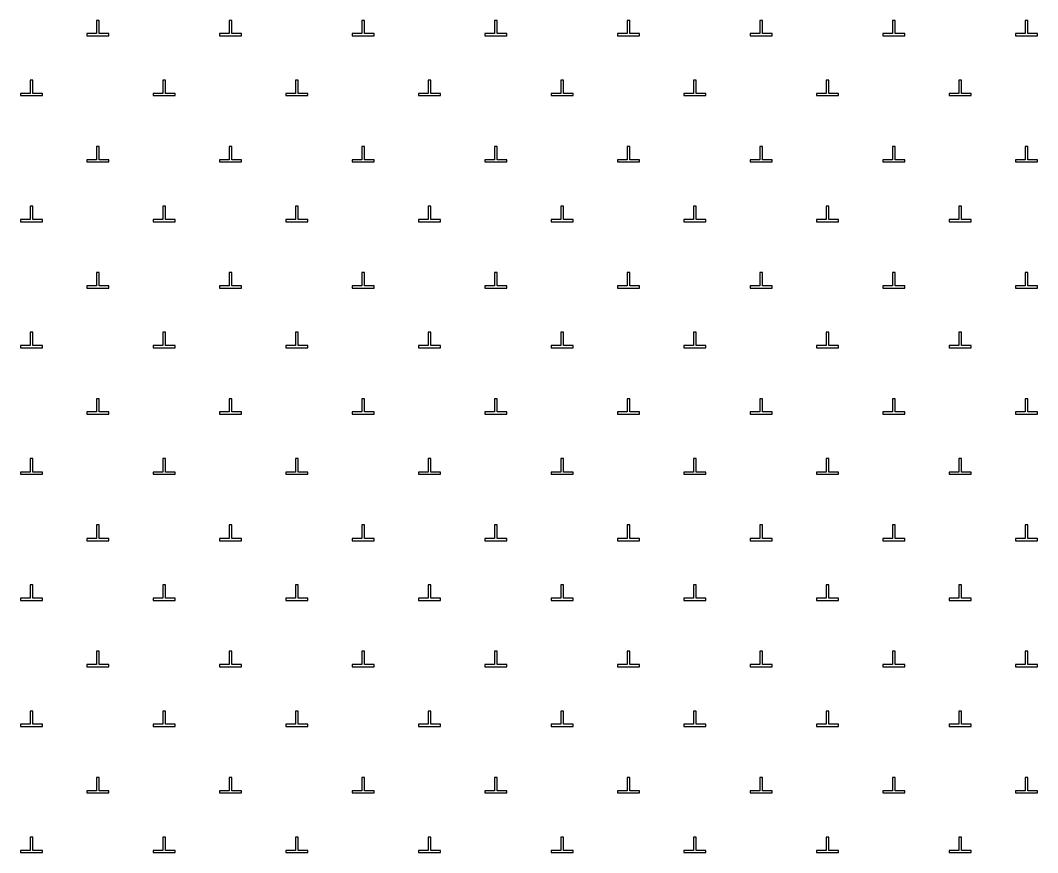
# Model space of a CAD drawing. Extents: x 550890 to 551618, y 1839259 to 1840146.
# Drawn here: x 551474.14 to 551497.14, y 1839950.24 to 1839969.05 of the extents above; entities that cross this region are included whole.
import ezdxf

# ---------------------------------------------------------------- set-up
doc = ezdxf.new("R2010")
doc.units = 0
doc.layers.add('Level 19', color=7, linetype='Continuous')

msp = doc.modelspace()

# ---------------------------------------------------------------- linework, layer by layer
at = {"layer": 'Level 19'}
for p, q in [((551475.92, 1839969.05), (551475.86, 1839969.05)), ((551475.86, 1839969.05), (551475.86, 1839968.75)), ((551475.92, 1839968.75), (551475.92, 1839969.05)), ((551478.92, 1839969.05), (551478.86, 1839969.05)), ((551478.86, 1839969.05), (551478.86, 1839968.75)), ((551478.92, 1839968.75), (551478.92, 1839969.05)), ((551481.92, 1839969.05), (551481.86, 1839969.05)), ((551481.86, 1839969.05), (551481.86, 1839968.75)), ((551481.92, 1839968.75), (551481.92, 1839969.05)), ((551484.92, 1839969.05), (551484.86, 1839969.05)), ((551484.86, 1839969.05), (551484.86, 1839968.75)), ((551484.92, 1839968.75), (551484.92, 1839969.05)), ((551487.92, 1839969.05), (551487.86, 1839969.05)), ((551487.86, 1839969.05), (551487.86, 1839968.75)), ((551487.92, 1839968.75), (551487.92, 1839969.05)), ((551490.92, 1839969.05), (551490.86, 1839969.05)), ((551490.86, 1839969.05), (551490.86, 1839968.75)), ((551490.92, 1839968.75), (551490.92, 1839969.05)), ((551493.92, 1839969.05), (551493.86, 1839969.05)), ((551493.86, 1839969.05), (551493.86, 1839968.75)), ((551493.92, 1839968.75), (551493.92, 1839969.05)), ((551496.92, 1839969.05), (551496.86, 1839969.05)), ((551496.86, 1839969.05), (551496.86, 1839968.75)), ((551496.92, 1839968.75), (551496.92, 1839969.05)), ((551475.86, 1839968.75), (551475.64, 1839968.75)), ((551475.64, 1839968.75), (551475.64, 1839968.7)), ((551476.14, 1839968.75), (551475.92, 1839968.75)), ((551476.14, 1839968.7), (551476.14, 1839968.75)), ((551478.86, 1839968.75), (551478.64, 1839968.75)), ((551478.64, 1839968.75), (551478.64, 1839968.7)), ((551479.14, 1839968.75), (551478.92, 1839968.75)), ((551479.14, 1839968.7), (551479.14, 1839968.75)), ((551481.86, 1839968.75), (551481.64, 1839968.75)), ((551481.64, 1839968.75), (551481.64, 1839968.7)), ((551482.14, 1839968.75), (551481.92, 1839968.75)), ((551482.14, 1839968.7), (551482.14, 1839968.75)), ((551484.86, 1839968.75), (551484.64, 1839968.75)), ((551484.64, 1839968.75), (551484.64, 1839968.7)), ((551485.14, 1839968.75), (551484.92, 1839968.75)), ((551485.14, 1839968.7), (551485.14, 1839968.75)), ((551487.86, 1839968.75), (551487.64, 1839968.75)), ((551487.64, 1839968.75), (551487.64, 1839968.7)), ((551488.14, 1839968.75), (551487.92, 1839968.75)), ((551488.14, 1839968.7), (551488.14, 1839968.75)), ((551490.86, 1839968.75), (551490.64, 1839968.75)), ((551490.64, 1839968.75), (551490.64, 1839968.7)), ((551491.14, 1839968.75), (551490.92, 1839968.75)), ((551491.14, 1839968.7), (551491.14, 1839968.75)), ((551493.86, 1839968.75), (551493.64, 1839968.75)), ((551493.64, 1839968.75), (551493.64, 1839968.7)), ((551494.14, 1839968.75), (551493.92, 1839968.75)), ((551494.14, 1839968.7), (551494.14, 1839968.75)), ((551496.86, 1839968.75), (551496.64, 1839968.75)), ((551496.64, 1839968.75), (551496.64, 1839968.7)), ((551497.14, 1839968.75), (551496.92, 1839968.75)), ((551497.14, 1839968.7), (551497.14, 1839968.75)), ((551475.64, 1839968.7), (551476.14, 1839968.7)), ((551478.64, 1839968.7), (551479.14, 1839968.7)), ((551481.64, 1839968.7), (551482.14, 1839968.7)), ((551484.64, 1839968.7), (551485.14, 1839968.7)), ((551487.64, 1839968.7), (551488.14, 1839968.7)), ((551490.64, 1839968.7), (551491.14, 1839968.7)), ((551493.64, 1839968.7), (551494.14, 1839968.7)), ((551496.64, 1839968.7), (551497.14, 1839968.7)), ((551474.42, 1839967.7), (551474.36, 1839967.7)), ((551474.36, 1839967.7), (551474.36, 1839967.4)), ((551474.42, 1839967.4), (551474.42, 1839967.7)), ((551477.42, 1839967.7), (551477.36, 1839967.7)), ((551477.36, 1839967.7), (551477.36, 1839967.4)), ((551477.42, 1839967.4), (551477.42, 1839967.7)), ((551480.42, 1839967.7), (551480.36, 1839967.7)), ((551480.36, 1839967.7), (551480.36, 1839967.4)), ((551480.42, 1839967.4), (551480.42, 1839967.7)), ((551483.42, 1839967.7), (551483.36, 1839967.7)), ((551483.36, 1839967.7), (551483.36, 1839967.4)), ((551483.42, 1839967.4), (551483.42, 1839967.7)), ((551486.42, 1839967.7), (551486.36, 1839967.7)), ((551486.36, 1839967.7), (551486.36, 1839967.4)), ((551486.42, 1839967.4), (551486.42, 1839967.7)), ((551489.42, 1839967.7), (551489.36, 1839967.7)), ((551489.36, 1839967.7), (551489.36, 1839967.4)), ((551489.42, 1839967.4), (551489.42, 1839967.7)), ((551492.42, 1839967.7), (551492.36, 1839967.7)), ((551492.36, 1839967.7), (551492.36, 1839967.4)), ((551492.42, 1839967.4), (551492.42, 1839967.7)), ((551495.42, 1839967.7), (551495.36, 1839967.7)), ((551495.36, 1839967.7), (551495.36, 1839967.4)), ((551495.42, 1839967.4), (551495.42, 1839967.7)), ((551474.36, 1839967.4), (551474.14, 1839967.4)), ((551474.14, 1839967.4), (551474.14, 1839967.35)), ((551474.14, 1839967.35), (551474.64, 1839967.35)), ((551474.64, 1839967.4), (551474.42, 1839967.4)), ((551474.64, 1839967.35), (551474.64, 1839967.4)), ((551477.36, 1839967.4), (551477.14, 1839967.4)), ((551477.14, 1839967.4), (551477.14, 1839967.35)), ((551477.14, 1839967.35), (551477.64, 1839967.35)), ((551477.64, 1839967.4), (551477.42, 1839967.4)), ((551477.64, 1839967.35), (551477.64, 1839967.4)), ((551480.36, 1839967.4), (551480.14, 1839967.4)), ((551480.14, 1839967.4), (551480.14, 1839967.35)), ((551480.14, 1839967.35), (551480.64, 1839967.35)), ((551480.64, 1839967.4), (551480.42, 1839967.4)), ((551480.64, 1839967.35), (551480.64, 1839967.4)), ((551483.36, 1839967.4), (551483.14, 1839967.4)), ((551483.14, 1839967.4), (551483.14, 1839967.35)), ((551483.14, 1839967.35), (551483.64, 1839967.35)), ((551483.64, 1839967.4), (551483.42, 1839967.4)), ((551483.64, 1839967.35), (551483.64, 1839967.4)), ((551486.36, 1839967.4), (551486.14, 1839967.4)), ((551486.14, 1839967.4), (551486.14, 1839967.35)), ((551486.14, 1839967.35), (551486.64, 1839967.35)), ((551486.64, 1839967.4), (551486.42, 1839967.4)), ((551486.64, 1839967.35), (551486.64, 1839967.4)), ((551489.36, 1839967.4), (551489.14, 1839967.4)), ((551489.14, 1839967.4), (551489.14, 1839967.35)), ((551489.14, 1839967.35), (551489.64, 1839967.35)), ((551489.64, 1839967.4), (551489.42, 1839967.4)), ((551489.64, 1839967.35), (551489.64, 1839967.4)), ((551492.36, 1839967.4), (551492.14, 1839967.4)), ((551492.14, 1839967.4), (551492.14, 1839967.35)), ((551492.14, 1839967.35), (551492.64, 1839967.35)), ((551492.64, 1839967.4), (551492.42, 1839967.4)), ((551492.64, 1839967.35), (551492.64, 1839967.4)), ((551495.36, 1839967.4), (551495.14, 1839967.4)), ((551495.14, 1839967.4), (551495.14, 1839967.35)), ((551495.14, 1839967.35), (551495.64, 1839967.35)), ((551495.64, 1839967.4), (551495.42, 1839967.4)), ((551495.64, 1839967.35), (551495.64, 1839967.4)), ((551475.92, 1839966.2), (551475.86, 1839966.2)), ((551475.86, 1839966.2), (551475.86, 1839965.9)), ((551475.92, 1839965.9), (551475.92, 1839966.2)), ((551478.92, 1839966.2), (551478.86, 1839966.2)), ((551478.86, 1839966.2), (551478.86, 1839965.9)), ((551478.92, 1839965.9), (551478.92, 1839966.2)), ((551481.92, 1839966.2), (551481.86, 1839966.2)), ((551481.86, 1839966.2), (551481.86, 1839965.9)), ((551481.92, 1839965.9), (551481.92, 1839966.2)), ((551484.92, 1839966.2), (551484.86, 1839966.2)), ((551484.86, 1839966.2), (551484.86, 1839965.9)), ((551484.92, 1839965.9), (551484.92, 1839966.2)), ((551487.92, 1839966.2), (551487.86, 1839966.2)), ((551487.86, 1839966.2), (551487.86, 1839965.9)), ((551487.92, 1839965.9), (551487.92, 1839966.2)), ((551490.92, 1839966.2), (551490.86, 1839966.2)), ((551490.86, 1839966.2), (551490.86, 1839965.9)), ((551490.92, 1839965.9), (551490.92, 1839966.2)), ((551493.92, 1839966.2), (551493.86, 1839966.2)), ((551493.86, 1839966.2), (551493.86, 1839965.9)), ((551493.92, 1839965.9), (551493.92, 1839966.2)), ((551496.92, 1839966.2), (551496.86, 1839966.2)), ((551496.86, 1839966.2), (551496.86, 1839965.9)), ((551496.92, 1839965.9), (551496.92, 1839966.2)), ((551475.86, 1839965.9), (551475.64, 1839965.9)), ((551475.64, 1839965.9), (551475.64, 1839965.85)), ((551475.64, 1839965.85), (551476.14, 1839965.85)), ((551476.14, 1839965.9), (551475.92, 1839965.9)), ((551476.14, 1839965.85), (551476.14, 1839965.9)), ((551478.86, 1839965.9), (551478.64, 1839965.9)), ((551478.64, 1839965.9), (551478.64, 1839965.85)), ((551478.64, 1839965.85), (551479.14, 1839965.85)), ((551479.14, 1839965.9), (551478.92, 1839965.9)), ((551479.14, 1839965.85), (551479.14, 1839965.9)), ((551481.86, 1839965.9), (551481.64, 1839965.9)), ((551481.64, 1839965.9), (551481.64, 1839965.85)), ((551481.64, 1839965.85), (551482.14, 1839965.85)), ((551482.14, 1839965.9), (551481.92, 1839965.9)), ((551482.14, 1839965.85), (551482.14, 1839965.9)), ((551484.86, 1839965.9), (551484.64, 1839965.9)), ((551484.64, 1839965.9), (551484.64, 1839965.85)), ((551484.64, 1839965.85), (551485.14, 1839965.85)), ((551485.14, 1839965.9), (551484.92, 1839965.9)), ((551485.14, 1839965.85), (551485.14, 1839965.9)), ((551487.86, 1839965.9), (551487.64, 1839965.9)), ((551487.64, 1839965.9), (551487.64, 1839965.85)), ((551487.64, 1839965.85), (551488.14, 1839965.85)), ((551488.14, 1839965.9), (551487.92, 1839965.9)), ((551488.14, 1839965.85), (551488.14, 1839965.9)), ((551490.86, 1839965.9), (551490.64, 1839965.9)), ((551490.64, 1839965.9), (551490.64, 1839965.85)), ((551490.64, 1839965.85), (551491.14, 1839965.85)), ((551491.14, 1839965.9), (551490.92, 1839965.9)), ((551491.14, 1839965.85), (551491.14, 1839965.9)), ((551493.86, 1839965.9), (551493.64, 1839965.9)), ((551493.64, 1839965.9), (551493.64, 1839965.85)), ((551493.64, 1839965.85), (551494.14, 1839965.85)), ((551494.14, 1839965.9), (551493.92, 1839965.9)), ((551494.14, 1839965.85), (551494.14, 1839965.9)), ((551496.86, 1839965.9), (551496.64, 1839965.9)), ((551496.64, 1839965.9), (551496.64, 1839965.85)), ((551496.64, 1839965.85), (551497.14, 1839965.85)), ((551497.14, 1839965.9), (551496.92, 1839965.9)), ((551497.14, 1839965.85), (551497.14, 1839965.9)), ((551474.42, 1839964.85), (551474.36, 1839964.85)), ((551474.36, 1839964.85), (551474.36, 1839964.55)), ((551474.42, 1839964.55), (551474.42, 1839964.85)), ((551477.42, 1839964.85), (551477.36, 1839964.85)), ((551477.36, 1839964.85), (551477.36, 1839964.55)), ((551477.42, 1839964.55), (551477.42, 1839964.85)), ((551480.42, 1839964.85), (551480.36, 1839964.85)), ((551480.36, 1839964.85), (551480.36, 1839964.55)), ((551480.42, 1839964.55), (551480.42, 1839964.85)), ((551483.42, 1839964.85), (551483.36, 1839964.85)), ((551483.36, 1839964.85), (551483.36, 1839964.55)), ((551483.42, 1839964.55), (551483.42, 1839964.85)), ((551486.42, 1839964.85), (551486.36, 1839964.85)), ((551486.36, 1839964.85), (551486.36, 1839964.55)), ((551486.42, 1839964.55), (551486.42, 1839964.85)), ((551489.42, 1839964.85), (551489.36, 1839964.85)), ((551489.36, 1839964.85), (551489.36, 1839964.55)), ((551489.42, 1839964.55), (551489.42, 1839964.85)), ((551492.42, 1839964.85), (551492.36, 1839964.85)), ((551492.36, 1839964.85), (551492.36, 1839964.55)), ((551492.42, 1839964.55), (551492.42, 1839964.85)), ((551495.42, 1839964.85), (551495.36, 1839964.85)), ((551495.36, 1839964.85), (551495.36, 1839964.55)), ((551495.42, 1839964.55), (551495.42, 1839964.85)), ((551474.36, 1839964.55), (551474.14, 1839964.55)), ((551474.14, 1839964.55), (551474.14, 1839964.5)), ((551474.14, 1839964.5), (551474.64, 1839964.5)), ((551474.64, 1839964.55), (551474.42, 1839964.55)), ((551474.64, 1839964.5), (551474.64, 1839964.55)), ((551477.36, 1839964.55), (551477.14, 1839964.55)), ((551477.14, 1839964.55), (551477.14, 1839964.5)), ((551477.14, 1839964.5), (551477.64, 1839964.5)), ((551477.64, 1839964.55), (551477.42, 1839964.55)), ((551477.64, 1839964.5), (551477.64, 1839964.55)), ((551480.36, 1839964.55), (551480.14, 1839964.55)), ((551480.14, 1839964.55), (551480.14, 1839964.5)), ((551480.14, 1839964.5), (551480.64, 1839964.5)), ((551480.64, 1839964.55), (551480.42, 1839964.55)), ((551480.64, 1839964.5), (551480.64, 1839964.55)), ((551483.36, 1839964.55), (551483.14, 1839964.55)), ((551483.14, 1839964.55), (551483.14, 1839964.5)), ((551483.14, 1839964.5), (551483.64, 1839964.5)), ((551483.64, 1839964.55), (551483.42, 1839964.55)), ((551483.64, 1839964.5), (551483.64, 1839964.55)), ((551486.36, 1839964.55), (551486.14, 1839964.55)), ((551486.14, 1839964.55), (551486.14, 1839964.5)), ((551486.14, 1839964.5), (551486.64, 1839964.5)), ((551486.64, 1839964.55), (551486.42, 1839964.55)), ((551486.64, 1839964.5), (551486.64, 1839964.55)), ((551489.36, 1839964.55), (551489.14, 1839964.55)), ((551489.14, 1839964.55), (551489.14, 1839964.5)), ((551489.14, 1839964.5), (551489.64, 1839964.5)), ((551489.64, 1839964.55), (551489.42, 1839964.55)), ((551489.64, 1839964.5), (551489.64, 1839964.55)), ((551492.36, 1839964.55), (551492.14, 1839964.55)), ((551492.14, 1839964.55), (551492.14, 1839964.5)), ((551492.14, 1839964.5), (551492.64, 1839964.5)), ((551492.64, 1839964.55), (551492.42, 1839964.55)), ((551492.64, 1839964.5), (551492.64, 1839964.55)), ((551495.36, 1839964.55), (551495.14, 1839964.55)), ((551495.14, 1839964.55), (551495.14, 1839964.5)), ((551495.14, 1839964.5), (551495.64, 1839964.5)), ((551495.64, 1839964.55), (551495.42, 1839964.55)), ((551495.64, 1839964.5), (551495.64, 1839964.55)), ((551475.92, 1839963.35), (551475.86, 1839963.35)), ((551475.86, 1839963.35), (551475.86, 1839963.05)), ((551475.92, 1839963.05), (551475.92, 1839963.35)), ((551478.92, 1839963.35), (551478.86, 1839963.35)), ((551478.86, 1839963.35), (551478.86, 1839963.05)), ((551478.92, 1839963.05), (551478.92, 1839963.35)), ((551481.92, 1839963.35), (551481.86, 1839963.35)), ((551481.86, 1839963.35), (551481.86, 1839963.05)), ((551481.92, 1839963.05), (551481.92, 1839963.35)), ((551484.92, 1839963.35), (551484.86, 1839963.35)), ((551484.86, 1839963.35), (551484.86, 1839963.05)), ((551484.92, 1839963.05), (551484.92, 1839963.35)), ((551487.92, 1839963.35), (551487.86, 1839963.35)), ((551487.86, 1839963.35), (551487.86, 1839963.05)), ((551487.92, 1839963.05), (551487.92, 1839963.35)), ((551490.92, 1839963.35), (551490.86, 1839963.35)), ((551490.86, 1839963.35), (551490.86, 1839963.05)), ((551490.92, 1839963.05), (551490.92, 1839963.35)), ((551493.92, 1839963.35), (551493.86, 1839963.35)), ((551493.86, 1839963.35), (551493.86, 1839963.05)), ((551493.92, 1839963.05), (551493.92, 1839963.35)), ((551496.92, 1839963.35), (551496.86, 1839963.35)), ((551496.86, 1839963.35), (551496.86, 1839963.05)), ((551496.92, 1839963.05), (551496.92, 1839963.35)), ((551475.86, 1839963.05), (551475.64, 1839963.05)), ((551475.64, 1839963.05), (551475.64, 1839963)), ((551475.64, 1839963), (551476.14, 1839963)), ((551476.14, 1839963.05), (551475.92, 1839963.05)), ((551476.14, 1839963), (551476.14, 1839963.05)), ((551478.86, 1839963.05), (551478.64, 1839963.05)), ((551478.64, 1839963.05), (551478.64, 1839963)), ((551478.64, 1839963), (551479.14, 1839963)), ((551479.14, 1839963.05), (551478.92, 1839963.05)), ((551479.14, 1839963), (551479.14, 1839963.05)), ((551481.86, 1839963.05), (551481.64, 1839963.05)), ((551481.64, 1839963.05), (551481.64, 1839963)), ((551481.64, 1839963), (551482.14, 1839963)), ((551482.14, 1839963.05), (551481.92, 1839963.05)), ((551482.14, 1839963), (551482.14, 1839963.05)), ((551484.86, 1839963.05), (551484.64, 1839963.05)), ((551484.64, 1839963.05), (551484.64, 1839963)), ((551484.64, 1839963), (551485.14, 1839963)), ((551485.14, 1839963.05), (551484.92, 1839963.05)), ((551485.14, 1839963), (551485.14, 1839963.05)), ((551487.86, 1839963.05), (551487.64, 1839963.05)), ((551487.64, 1839963.05), (551487.64, 1839963)), ((551487.64, 1839963), (551488.14, 1839963)), ((551488.14, 1839963.05), (551487.92, 1839963.05)), ((551488.14, 1839963), (551488.14, 1839963.05)), ((551490.86, 1839963.05), (551490.64, 1839963.05)), ((551490.64, 1839963.05), (551490.64, 1839963)), ((551490.64, 1839963), (551491.14, 1839963)), ((551491.14, 1839963.05), (551490.92, 1839963.05)), ((551491.14, 1839963), (551491.14, 1839963.05)), ((551493.86, 1839963.05), (551493.64, 1839963.05)), ((551493.64, 1839963.05), (551493.64, 1839963)), ((551493.64, 1839963), (551494.14, 1839963)), ((551494.14, 1839963.05), (551493.92, 1839963.05)), ((551494.14, 1839963), (551494.14, 1839963.05)), ((551496.86, 1839963.05), (551496.64, 1839963.05)), ((551496.64, 1839963.05), (551496.64, 1839963)), ((551496.64, 1839963), (551497.14, 1839963)), ((551497.14, 1839963.05), (551496.92, 1839963.05)), ((551497.14, 1839963), (551497.14, 1839963.05)), ((551474.42, 1839962), (551474.36, 1839962)), ((551474.36, 1839962), (551474.36, 1839961.7)), ((551474.42, 1839961.7), (551474.42, 1839962)), ((551477.42, 1839962), (551477.36, 1839962)), ((551477.36, 1839962), (551477.36, 1839961.7)), ((551477.42, 1839961.7), (551477.42, 1839962)), ((551480.42, 1839962), (551480.36, 1839962)), ((551480.36, 1839962), (551480.36, 1839961.7)), ((551480.42, 1839961.7), (551480.42, 1839962)), ((551483.42, 1839962), (551483.36, 1839962)), ((551483.36, 1839962), (551483.36, 1839961.7)), ((551483.42, 1839961.7), (551483.42, 1839962)), ((551486.42, 1839962), (551486.36, 1839962)), ((551486.36, 1839962), (551486.36, 1839961.7)), ((551486.42, 1839961.7), (551486.42, 1839962)), ((551489.42, 1839962), (551489.36, 1839962)), ((551489.36, 1839962), (551489.36, 1839961.7)), ((551489.42, 1839961.7), (551489.42, 1839962)), ((551492.42, 1839962), (551492.36, 1839962)), ((551492.36, 1839962), (551492.36, 1839961.7)), ((551492.42, 1839961.7), (551492.42, 1839962)), ((551495.42, 1839962), (551495.36, 1839962)), ((551495.36, 1839962), (551495.36, 1839961.7)), ((551495.42, 1839961.7), (551495.42, 1839962)), ((551474.36, 1839961.7), (551474.14, 1839961.7)), ((551474.14, 1839961.7), (551474.14, 1839961.65)), ((551474.14, 1839961.65), (551474.64, 1839961.65)), ((551474.64, 1839961.7), (551474.42, 1839961.7)), ((551474.64, 1839961.65), (551474.64, 1839961.7)), ((551477.36, 1839961.7), (551477.14, 1839961.7)), ((551477.14, 1839961.7), (551477.14, 1839961.65)), ((551477.14, 1839961.65), (551477.64, 1839961.65)), ((551477.64, 1839961.7), (551477.42, 1839961.7)), ((551477.64, 1839961.65), (551477.64, 1839961.7)), ((551480.36, 1839961.7), (551480.14, 1839961.7)), ((551480.14, 1839961.7), (551480.14, 1839961.65)), ((551480.14, 1839961.65), (551480.64, 1839961.65)), ((551480.64, 1839961.7), (551480.42, 1839961.7)), ((551480.64, 1839961.65), (551480.64, 1839961.7)), ((551483.36, 1839961.7), (551483.14, 1839961.7)), ((551483.14, 1839961.7), (551483.14, 1839961.65)), ((551483.14, 1839961.65), (551483.64, 1839961.65)), ((551483.64, 1839961.7), (551483.42, 1839961.7)), ((551483.64, 1839961.65), (551483.64, 1839961.7)), ((551486.36, 1839961.7), (551486.14, 1839961.7)), ((551486.14, 1839961.7), (551486.14, 1839961.65)), ((551486.14, 1839961.65), (551486.64, 1839961.65)), ((551486.64, 1839961.7), (551486.42, 1839961.7)), ((551486.64, 1839961.65), (551486.64, 1839961.7)), ((551489.36, 1839961.7), (551489.14, 1839961.7)), ((551489.14, 1839961.7), (551489.14, 1839961.65)), ((551489.14, 1839961.65), (551489.64, 1839961.65)), ((551489.64, 1839961.7), (551489.42, 1839961.7)), ((551489.64, 1839961.65), (551489.64, 1839961.7)), ((551492.36, 1839961.7), (551492.14, 1839961.7)), ((551492.14, 1839961.7), (551492.14, 1839961.65)), ((551492.14, 1839961.65), (551492.64, 1839961.65)), ((551492.64, 1839961.7), (551492.42, 1839961.7)), ((551492.64, 1839961.65), (551492.64, 1839961.7)), ((551495.36, 1839961.7), (551495.14, 1839961.7)), ((551495.14, 1839961.7), (551495.14, 1839961.65)), ((551495.14, 1839961.65), (551495.64, 1839961.65)), ((551495.64, 1839961.7), (551495.42, 1839961.7)), ((551495.64, 1839961.65), (551495.64, 1839961.7)), ((551475.92, 1839960.5), (551475.86, 1839960.5)), ((551475.86, 1839960.5), (551475.86, 1839960.2)), ((551475.92, 1839960.2), (551475.92, 1839960.5)), ((551478.92, 1839960.5), (551478.86, 1839960.5)), ((551478.86, 1839960.5), (551478.86, 1839960.2)), ((551478.92, 1839960.2), (551478.92, 1839960.5)), ((551481.92, 1839960.5), (551481.86, 1839960.5)), ((551481.86, 1839960.5), (551481.86, 1839960.2)), ((551481.92, 1839960.2), (551481.92, 1839960.5)), ((551484.92, 1839960.5), (551484.86, 1839960.5)), ((551484.86, 1839960.5), (551484.86, 1839960.2)), ((551484.92, 1839960.2), (551484.92, 1839960.5)), ((551487.92, 1839960.5), (551487.86, 1839960.5)), ((551487.86, 1839960.5), (551487.86, 1839960.2)), ((551487.92, 1839960.2), (551487.92, 1839960.5)), ((551490.92, 1839960.5), (551490.86, 1839960.5)), ((551490.86, 1839960.5), (551490.86, 1839960.2)), ((551490.92, 1839960.2), (551490.92, 1839960.5)), ((551493.92, 1839960.5), (551493.86, 1839960.5)), ((551493.86, 1839960.5), (551493.86, 1839960.2)), ((551493.92, 1839960.2), (551493.92, 1839960.5)), ((551496.92, 1839960.5), (551496.86, 1839960.5)), ((551496.86, 1839960.5), (551496.86, 1839960.2)), ((551496.92, 1839960.2), (551496.92, 1839960.5)), ((551475.86, 1839960.2), (551475.64, 1839960.2)), ((551475.64, 1839960.2), (551475.64, 1839960.15)), ((551475.64, 1839960.15), (551476.14, 1839960.15)), ((551476.14, 1839960.2), (551475.92, 1839960.2)), ((551476.14, 1839960.15), (551476.14, 1839960.2)), ((551478.86, 1839960.2), (551478.64, 1839960.2)), ((551478.64, 1839960.2), (551478.64, 1839960.15)), ((551478.64, 1839960.15), (551479.14, 1839960.15)), ((551479.14, 1839960.2), (551478.92, 1839960.2)), ((551479.14, 1839960.15), (551479.14, 1839960.2)), ((551481.86, 1839960.2), (551481.64, 1839960.2)), ((551481.64, 1839960.2), (551481.64, 1839960.15)), ((551481.64, 1839960.15), (551482.14, 1839960.15)), ((551482.14, 1839960.2), (551481.92, 1839960.2)), ((551482.14, 1839960.15), (551482.14, 1839960.2)), ((551484.86, 1839960.2), (551484.64, 1839960.2)), ((551484.64, 1839960.2), (551484.64, 1839960.15)), ((551484.64, 1839960.15), (551485.14, 1839960.15)), ((551485.14, 1839960.2), (551484.92, 1839960.2)), ((551485.14, 1839960.15), (551485.14, 1839960.2)), ((551487.86, 1839960.2), (551487.64, 1839960.2)), ((551487.64, 1839960.2), (551487.64, 1839960.15)), ((551487.64, 1839960.15), (551488.14, 1839960.15)), ((551488.14, 1839960.2), (551487.92, 1839960.2)), ((551488.14, 1839960.15), (551488.14, 1839960.2)), ((551490.86, 1839960.2), (551490.64, 1839960.2)), ((551490.64, 1839960.2), (551490.64, 1839960.15)), ((551490.64, 1839960.15), (551491.14, 1839960.15)), ((551491.14, 1839960.2), (551490.92, 1839960.2)), ((551491.14, 1839960.15), (551491.14, 1839960.2)), ((551493.86, 1839960.2), (551493.64, 1839960.2)), ((551493.64, 1839960.2), (551493.64, 1839960.15)), ((551493.64, 1839960.15), (551494.14, 1839960.15)), ((551494.14, 1839960.2), (551493.92, 1839960.2)), ((551494.14, 1839960.15), (551494.14, 1839960.2)), ((551496.86, 1839960.2), (551496.64, 1839960.2)), ((551496.64, 1839960.2), (551496.64, 1839960.15)), ((551496.64, 1839960.15), (551497.14, 1839960.15)), ((551497.14, 1839960.2), (551496.92, 1839960.2)), ((551497.14, 1839960.15), (551497.14, 1839960.2)), ((551474.42, 1839959.15), (551474.36, 1839959.15)), ((551474.36, 1839959.15), (551474.36, 1839958.84)), ((551474.42, 1839958.84), (551474.42, 1839959.15)), ((551477.42, 1839959.15), (551477.36, 1839959.15)), ((551477.36, 1839959.15), (551477.36, 1839958.84)), ((551477.42, 1839958.84), (551477.42, 1839959.15)), ((551480.42, 1839959.15), (551480.36, 1839959.15)), ((551480.36, 1839959.15), (551480.36, 1839958.84)), ((551480.42, 1839958.84), (551480.42, 1839959.15)), ((551483.42, 1839959.15), (551483.36, 1839959.15)), ((551483.36, 1839959.15), (551483.36, 1839958.84)), ((551483.42, 1839958.84), (551483.42, 1839959.15)), ((551486.42, 1839959.15), (551486.36, 1839959.15)), ((551486.36, 1839959.15), (551486.36, 1839958.84)), ((551486.42, 1839958.84), (551486.42, 1839959.15)), ((551489.42, 1839959.15), (551489.36, 1839959.15)), ((551489.36, 1839959.15), (551489.36, 1839958.84)), ((551489.42, 1839958.84), (551489.42, 1839959.15)), ((551492.42, 1839959.15), (551492.36, 1839959.15)), ((551492.36, 1839959.15), (551492.36, 1839958.84)), ((551492.42, 1839958.84), (551492.42, 1839959.15)), ((551495.42, 1839959.15), (551495.36, 1839959.15)), ((551495.36, 1839959.15), (551495.36, 1839958.84)), ((551495.42, 1839958.84), (551495.42, 1839959.15)), ((551474.36, 1839958.84), (551474.14, 1839958.84)), ((551474.14, 1839958.84), (551474.14, 1839958.79)), ((551474.64, 1839958.84), (551474.42, 1839958.84)), ((551474.64, 1839958.79), (551474.64, 1839958.84)), ((551477.36, 1839958.84), (551477.14, 1839958.84)), ((551477.14, 1839958.84), (551477.14, 1839958.79)), ((551477.64, 1839958.84), (551477.42, 1839958.84)), ((551477.64, 1839958.79), (551477.64, 1839958.84)), ((551480.36, 1839958.84), (551480.14, 1839958.84)), ((551480.14, 1839958.84), (551480.14, 1839958.79)), ((551480.64, 1839958.84), (551480.42, 1839958.84)), ((551480.64, 1839958.79), (551480.64, 1839958.84)), ((551483.36, 1839958.84), (551483.14, 1839958.84)), ((551483.14, 1839958.84), (551483.14, 1839958.79)), ((551483.64, 1839958.84), (551483.42, 1839958.84)), ((551483.64, 1839958.79), (551483.64, 1839958.84)), ((551486.36, 1839958.84), (551486.14, 1839958.84)), ((551486.14, 1839958.84), (551486.14, 1839958.79)), ((551486.64, 1839958.84), (551486.42, 1839958.84)), ((551486.64, 1839958.79), (551486.64, 1839958.84)), ((551489.36, 1839958.84), (551489.14, 1839958.84)), ((551489.14, 1839958.84), (551489.14, 1839958.79)), ((551489.64, 1839958.84), (551489.42, 1839958.84)), ((551489.64, 1839958.79), (551489.64, 1839958.84)), ((551492.36, 1839958.84), (551492.14, 1839958.84)), ((551492.14, 1839958.84), (551492.14, 1839958.79)), ((551492.64, 1839958.84), (551492.42, 1839958.84)), ((551492.64, 1839958.79), (551492.64, 1839958.84)), ((551495.36, 1839958.84), (551495.14, 1839958.84)), ((551495.14, 1839958.84), (551495.14, 1839958.79)), ((551495.64, 1839958.84), (551495.42, 1839958.84)), ((551495.64, 1839958.79), (551495.64, 1839958.84)), ((551474.14, 1839958.79), (551474.64, 1839958.79)), ((551477.14, 1839958.79), (551477.64, 1839958.79)), ((551480.14, 1839958.79), (551480.64, 1839958.79)), ((551483.14, 1839958.79), (551483.64, 1839958.79)), ((551486.14, 1839958.79), (551486.64, 1839958.79)), ((551489.14, 1839958.79), (551489.64, 1839958.79)), ((551492.14, 1839958.79), (551492.64, 1839958.79)), ((551495.14, 1839958.79), (551495.64, 1839958.79)), ((551475.92, 1839957.65), (551475.86, 1839957.65)), ((551475.86, 1839957.65), (551475.86, 1839957.34)), ((551475.92, 1839957.34), (551475.92, 1839957.65)), ((551478.92, 1839957.65), (551478.86, 1839957.65)), ((551478.86, 1839957.65), (551478.86, 1839957.34)), ((551478.92, 1839957.34), (551478.92, 1839957.65)), ((551481.92, 1839957.65), (551481.86, 1839957.65)), ((551481.86, 1839957.65), (551481.86, 1839957.34)), ((551481.92, 1839957.34), (551481.92, 1839957.65)), ((551484.92, 1839957.65), (551484.86, 1839957.65)), ((551484.86, 1839957.65), (551484.86, 1839957.34)), ((551484.92, 1839957.34), (551484.92, 1839957.65)), ((551487.92, 1839957.65), (551487.86, 1839957.65)), ((551487.86, 1839957.65), (551487.86, 1839957.34)), ((551487.92, 1839957.34), (551487.92, 1839957.65)), ((551490.92, 1839957.65), (551490.86, 1839957.65)), ((551490.86, 1839957.65), (551490.86, 1839957.34)), ((551490.92, 1839957.34), (551490.92, 1839957.65)), ((551493.92, 1839957.65), (551493.86, 1839957.65)), ((551493.86, 1839957.65), (551493.86, 1839957.34)), ((551493.92, 1839957.34), (551493.92, 1839957.65)), ((551496.92, 1839957.65), (551496.86, 1839957.65)), ((551496.86, 1839957.65), (551496.86, 1839957.34)), ((551496.92, 1839957.34), (551496.92, 1839957.65)), ((551475.86, 1839957.34), (551475.64, 1839957.34)), ((551475.64, 1839957.34), (551475.64, 1839957.29)), ((551475.64, 1839957.29), (551476.14, 1839957.29)), ((551476.14, 1839957.34), (551475.92, 1839957.34)), ((551476.14, 1839957.29), (551476.14, 1839957.34)), ((551478.86, 1839957.34), (551478.64, 1839957.34)), ((551478.64, 1839957.34), (551478.64, 1839957.29)), ((551478.64, 1839957.29), (551479.14, 1839957.29)), ((551479.14, 1839957.34), (551478.92, 1839957.34)), ((551479.14, 1839957.29), (551479.14, 1839957.34)), ((551481.86, 1839957.34), (551481.64, 1839957.34)), ((551481.64, 1839957.34), (551481.64, 1839957.29)), ((551481.64, 1839957.29), (551482.14, 1839957.29)), ((551482.14, 1839957.34), (551481.92, 1839957.34)), ((551482.14, 1839957.29), (551482.14, 1839957.34)), ((551484.86, 1839957.34), (551484.64, 1839957.34)), ((551484.64, 1839957.34), (551484.64, 1839957.29)), ((551484.64, 1839957.29), (551485.14, 1839957.29)), ((551485.14, 1839957.34), (551484.92, 1839957.34)), ((551485.14, 1839957.29), (551485.14, 1839957.34)), ((551487.86, 1839957.34), (551487.64, 1839957.34)), ((551487.64, 1839957.34), (551487.64, 1839957.29)), ((551487.64, 1839957.29), (551488.14, 1839957.29)), ((551488.14, 1839957.34), (551487.92, 1839957.34)), ((551488.14, 1839957.29), (551488.14, 1839957.34)), ((551490.86, 1839957.34), (551490.64, 1839957.34)), ((551490.64, 1839957.34), (551490.64, 1839957.29)), ((551490.64, 1839957.29), (551491.14, 1839957.29)), ((551491.14, 1839957.34), (551490.92, 1839957.34)), ((551491.14, 1839957.29), (551491.14, 1839957.34)), ((551493.86, 1839957.34), (551493.64, 1839957.34)), ((551493.64, 1839957.34), (551493.64, 1839957.29)), ((551493.64, 1839957.29), (551494.14, 1839957.29)), ((551494.14, 1839957.34), (551493.92, 1839957.34)), ((551494.14, 1839957.29), (551494.14, 1839957.34)), ((551496.86, 1839957.34), (551496.64, 1839957.34)), ((551496.64, 1839957.34), (551496.64, 1839957.29)), ((551496.64, 1839957.29), (551497.14, 1839957.29)), ((551497.14, 1839957.34), (551496.92, 1839957.34)), ((551497.14, 1839957.29), (551497.14, 1839957.34)), ((551474.42, 1839956.29), (551474.36, 1839956.29)), ((551474.36, 1839956.29), (551474.36, 1839955.99)), ((551474.42, 1839955.99), (551474.42, 1839956.29)), ((551477.42, 1839956.29), (551477.36, 1839956.29)), ((551477.36, 1839956.29), (551477.36, 1839955.99)), ((551477.42, 1839955.99), (551477.42, 1839956.29)), ((551480.42, 1839956.29), (551480.36, 1839956.29)), ((551480.36, 1839956.29), (551480.36, 1839955.99)), ((551480.42, 1839955.99), (551480.42, 1839956.29)), ((551483.42, 1839956.29), (551483.36, 1839956.29)), ((551483.36, 1839956.29), (551483.36, 1839955.99)), ((551483.42, 1839955.99), (551483.42, 1839956.29)), ((551486.42, 1839956.29), (551486.36, 1839956.29)), ((551486.36, 1839956.29), (551486.36, 1839955.99)), ((551486.42, 1839955.99), (551486.42, 1839956.29)), ((551489.42, 1839956.29), (551489.36, 1839956.29)), ((551489.36, 1839956.29), (551489.36, 1839955.99)), ((551489.42, 1839955.99), (551489.42, 1839956.29)), ((551492.42, 1839956.29), (551492.36, 1839956.29)), ((551492.36, 1839956.29), (551492.36, 1839955.99)), ((551492.42, 1839955.99), (551492.42, 1839956.29)), ((551495.42, 1839956.29), (551495.36, 1839956.29)), ((551495.36, 1839956.29), (551495.36, 1839955.99)), ((551495.42, 1839955.99), (551495.42, 1839956.29)), ((551474.36, 1839955.99), (551474.14, 1839955.99)), ((551474.14, 1839955.99), (551474.14, 1839955.94)), ((551474.14, 1839955.94), (551474.64, 1839955.94)), ((551474.64, 1839955.99), (551474.42, 1839955.99)), ((551474.64, 1839955.94), (551474.64, 1839955.99)), ((551477.36, 1839955.99), (551477.14, 1839955.99)), ((551477.14, 1839955.99), (551477.14, 1839955.94)), ((551477.14, 1839955.94), (551477.64, 1839955.94)), ((551477.64, 1839955.99), (551477.42, 1839955.99)), ((551477.64, 1839955.94), (551477.64, 1839955.99)), ((551480.36, 1839955.99), (551480.14, 1839955.99)), ((551480.14, 1839955.99), (551480.14, 1839955.94)), ((551480.14, 1839955.94), (551480.64, 1839955.94)), ((551480.64, 1839955.99), (551480.42, 1839955.99)), ((551480.64, 1839955.94), (551480.64, 1839955.99)), ((551483.36, 1839955.99), (551483.14, 1839955.99)), ((551483.14, 1839955.99), (551483.14, 1839955.94)), ((551483.14, 1839955.94), (551483.64, 1839955.94)), ((551483.64, 1839955.99), (551483.42, 1839955.99)), ((551483.64, 1839955.94), (551483.64, 1839955.99)), ((551486.36, 1839955.99), (551486.14, 1839955.99)), ((551486.14, 1839955.99), (551486.14, 1839955.94)), ((551486.14, 1839955.94), (551486.64, 1839955.94)), ((551486.64, 1839955.99), (551486.42, 1839955.99)), ((551486.64, 1839955.94), (551486.64, 1839955.99)), ((551489.36, 1839955.99), (551489.14, 1839955.99)), ((551489.14, 1839955.99), (551489.14, 1839955.94)), ((551489.14, 1839955.94), (551489.64, 1839955.94)), ((551489.64, 1839955.99), (551489.42, 1839955.99)), ((551489.64, 1839955.94), (551489.64, 1839955.99)), ((551492.36, 1839955.99), (551492.14, 1839955.99)), ((551492.14, 1839955.99), (551492.14, 1839955.94)), ((551492.14, 1839955.94), (551492.64, 1839955.94)), ((551492.64, 1839955.99), (551492.42, 1839955.99)), ((551492.64, 1839955.94), (551492.64, 1839955.99)), ((551495.36, 1839955.99), (551495.14, 1839955.99)), ((551495.14, 1839955.99), (551495.14, 1839955.94)), ((551495.14, 1839955.94), (551495.64, 1839955.94)), ((551495.64, 1839955.99), (551495.42, 1839955.99)), ((551495.64, 1839955.94), (551495.64, 1839955.99)), ((551475.92, 1839954.79), (551475.86, 1839954.79)), ((551475.86, 1839954.79), (551475.86, 1839954.49)), ((551475.92, 1839954.49), (551475.92, 1839954.79)), ((551478.92, 1839954.79), (551478.86, 1839954.79)), ((551478.86, 1839954.79), (551478.86, 1839954.49)), ((551478.92, 1839954.49), (551478.92, 1839954.79)), ((551481.92, 1839954.79), (551481.86, 1839954.79)), ((551481.86, 1839954.79), (551481.86, 1839954.49)), ((551481.92, 1839954.49), (551481.92, 1839954.79)), ((551484.92, 1839954.79), (551484.86, 1839954.79)), ((551484.86, 1839954.79), (551484.86, 1839954.49)), ((551484.92, 1839954.49), (551484.92, 1839954.79)), ((551487.92, 1839954.79), (551487.86, 1839954.79)), ((551487.86, 1839954.79), (551487.86, 1839954.49)), ((551487.92, 1839954.49), (551487.92, 1839954.79)), ((551490.92, 1839954.79), (551490.86, 1839954.79)), ((551490.86, 1839954.79), (551490.86, 1839954.49)), ((551490.92, 1839954.49), (551490.92, 1839954.79)), ((551493.92, 1839954.79), (551493.86, 1839954.79)), ((551493.86, 1839954.79), (551493.86, 1839954.49)), ((551493.92, 1839954.49), (551493.92, 1839954.79)), ((551496.92, 1839954.79), (551496.86, 1839954.79)), ((551496.86, 1839954.79), (551496.86, 1839954.49)), ((551496.92, 1839954.49), (551496.92, 1839954.79)), ((551475.86, 1839954.49), (551475.64, 1839954.49)), ((551475.64, 1839954.49), (551475.64, 1839954.44)), ((551476.14, 1839954.49), (551475.92, 1839954.49)), ((551476.14, 1839954.44), (551476.14, 1839954.49)), ((551478.86, 1839954.49), (551478.64, 1839954.49)), ((551478.64, 1839954.49), (551478.64, 1839954.44)), ((551479.14, 1839954.49), (551478.92, 1839954.49)), ((551479.14, 1839954.44), (551479.14, 1839954.49)), ((551481.86, 1839954.49), (551481.64, 1839954.49)), ((551481.64, 1839954.49), (551481.64, 1839954.44)), ((551482.14, 1839954.49), (551481.92, 1839954.49)), ((551482.14, 1839954.44), (551482.14, 1839954.49)), ((551484.86, 1839954.49), (551484.64, 1839954.49)), ((551484.64, 1839954.49), (551484.64, 1839954.44)), ((551485.14, 1839954.49), (551484.92, 1839954.49)), ((551485.14, 1839954.44), (551485.14, 1839954.49)), ((551487.86, 1839954.49), (551487.64, 1839954.49)), ((551487.64, 1839954.49), (551487.64, 1839954.44)), ((551488.14, 1839954.49), (551487.92, 1839954.49)), ((551488.14, 1839954.44), (551488.14, 1839954.49)), ((551490.86, 1839954.49), (551490.64, 1839954.49)), ((551490.64, 1839954.49), (551490.64, 1839954.44)), ((551491.14, 1839954.49), (551490.92, 1839954.49)), ((551491.14, 1839954.44), (551491.14, 1839954.49)), ((551493.86, 1839954.49), (551493.64, 1839954.49)), ((551493.64, 1839954.49), (551493.64, 1839954.44)), ((551494.14, 1839954.49), (551493.92, 1839954.49)), ((551494.14, 1839954.44), (551494.14, 1839954.49)), ((551496.86, 1839954.49), (551496.64, 1839954.49)), ((551496.64, 1839954.49), (551496.64, 1839954.44)), ((551497.14, 1839954.49), (551496.92, 1839954.49)), ((551497.14, 1839954.44), (551497.14, 1839954.49)), ((551475.64, 1839954.44), (551476.14, 1839954.44)), ((551478.64, 1839954.44), (551479.14, 1839954.44)), ((551481.64, 1839954.44), (551482.14, 1839954.44)), ((551484.64, 1839954.44), (551485.14, 1839954.44)), ((551487.64, 1839954.44), (551488.14, 1839954.44)), ((551490.64, 1839954.44), (551491.14, 1839954.44)), ((551493.64, 1839954.44), (551494.14, 1839954.44)), ((551496.64, 1839954.44), (551497.14, 1839954.44)), ((551474.42, 1839953.44), (551474.36, 1839953.44)), ((551474.36, 1839953.44), (551474.36, 1839953.14)), ((551474.42, 1839953.14), (551474.42, 1839953.44)), ((551477.42, 1839953.44), (551477.36, 1839953.44)), ((551477.36, 1839953.44), (551477.36, 1839953.14)), ((551477.42, 1839953.14), (551477.42, 1839953.44)), ((551480.42, 1839953.44), (551480.36, 1839953.44)), ((551480.36, 1839953.44), (551480.36, 1839953.14)), ((551480.42, 1839953.14), (551480.42, 1839953.44)), ((551483.42, 1839953.44), (551483.36, 1839953.44)), ((551483.36, 1839953.44), (551483.36, 1839953.14)), ((551483.42, 1839953.14), (551483.42, 1839953.44)), ((551486.42, 1839953.44), (551486.36, 1839953.44)), ((551486.36, 1839953.44), (551486.36, 1839953.14)), ((551486.42, 1839953.14), (551486.42, 1839953.44)), ((551489.42, 1839953.44), (551489.36, 1839953.44)), ((551489.36, 1839953.44), (551489.36, 1839953.14)), ((551489.42, 1839953.14), (551489.42, 1839953.44)), ((551492.42, 1839953.44), (551492.36, 1839953.44)), ((551492.36, 1839953.44), (551492.36, 1839953.14)), ((551492.42, 1839953.14), (551492.42, 1839953.44)), ((551495.42, 1839953.44), (551495.36, 1839953.44)), ((551495.36, 1839953.44), (551495.36, 1839953.14)), ((551495.42, 1839953.14), (551495.42, 1839953.44)), ((551474.36, 1839953.14), (551474.14, 1839953.14)), ((551474.14, 1839953.14), (551474.14, 1839953.09)), ((551474.14, 1839953.09), (551474.64, 1839953.09)), ((551474.64, 1839953.14), (551474.42, 1839953.14)), ((551474.64, 1839953.09), (551474.64, 1839953.14)), ((551477.36, 1839953.14), (551477.14, 1839953.14)), ((551477.14, 1839953.14), (551477.14, 1839953.09)), ((551477.14, 1839953.09), (551477.64, 1839953.09)), ((551477.64, 1839953.14), (551477.42, 1839953.14)), ((551477.64, 1839953.09), (551477.64, 1839953.14)), ((551480.36, 1839953.14), (551480.14, 1839953.14)), ((551480.14, 1839953.14), (551480.14, 1839953.09)), ((551480.14, 1839953.09), (551480.64, 1839953.09)), ((551480.64, 1839953.14), (551480.42, 1839953.14)), ((551480.64, 1839953.09), (551480.64, 1839953.14)), ((551483.36, 1839953.14), (551483.14, 1839953.14)), ((551483.14, 1839953.14), (551483.14, 1839953.09)), ((551483.14, 1839953.09), (551483.64, 1839953.09)), ((551483.64, 1839953.14), (551483.42, 1839953.14)), ((551483.64, 1839953.09), (551483.64, 1839953.14)), ((551486.36, 1839953.14), (551486.14, 1839953.14)), ((551486.14, 1839953.14), (551486.14, 1839953.09)), ((551486.14, 1839953.09), (551486.64, 1839953.09)), ((551486.64, 1839953.14), (551486.42, 1839953.14)), ((551486.64, 1839953.09), (551486.64, 1839953.14)), ((551489.36, 1839953.14), (551489.14, 1839953.14)), ((551489.14, 1839953.14), (551489.14, 1839953.09)), ((551489.14, 1839953.09), (551489.64, 1839953.09)), ((551489.64, 1839953.14), (551489.42, 1839953.14)), ((551489.64, 1839953.09), (551489.64, 1839953.14)), ((551492.36, 1839953.14), (551492.14, 1839953.14)), ((551492.14, 1839953.14), (551492.14, 1839953.09)), ((551492.14, 1839953.09), (551492.64, 1839953.09)), ((551492.64, 1839953.14), (551492.42, 1839953.14)), ((551492.64, 1839953.09), (551492.64, 1839953.14)), ((551495.36, 1839953.14), (551495.14, 1839953.14)), ((551495.14, 1839953.14), (551495.14, 1839953.09)), ((551495.14, 1839953.09), (551495.64, 1839953.09)), ((551495.64, 1839953.14), (551495.42, 1839953.14)), ((551495.64, 1839953.09), (551495.64, 1839953.14)), ((551475.92, 1839951.94), (551475.86, 1839951.94)), ((551475.86, 1839951.94), (551475.86, 1839951.64)), ((551475.92, 1839951.64), (551475.92, 1839951.94)), ((551478.92, 1839951.94), (551478.86, 1839951.94)), ((551478.86, 1839951.94), (551478.86, 1839951.64)), ((551478.92, 1839951.64), (551478.92, 1839951.94)), ((551481.92, 1839951.94), (551481.86, 1839951.94)), ((551481.86, 1839951.94), (551481.86, 1839951.64)), ((551481.92, 1839951.64), (551481.92, 1839951.94)), ((551484.92, 1839951.94), (551484.86, 1839951.94)), ((551484.86, 1839951.94), (551484.86, 1839951.64)), ((551484.92, 1839951.64), (551484.92, 1839951.94)), ((551487.92, 1839951.94), (551487.86, 1839951.94)), ((551487.86, 1839951.94), (551487.86, 1839951.64)), ((551487.92, 1839951.64), (551487.92, 1839951.94)), ((551490.92, 1839951.94), (551490.86, 1839951.94)), ((551490.86, 1839951.94), (551490.86, 1839951.64)), ((551490.92, 1839951.64), (551490.92, 1839951.94)), ((551493.92, 1839951.94), (551493.86, 1839951.94)), ((551493.86, 1839951.94), (551493.86, 1839951.64)), ((551493.92, 1839951.64), (551493.92, 1839951.94)), ((551496.92, 1839951.94), (551496.86, 1839951.94)), ((551496.86, 1839951.94), (551496.86, 1839951.64)), ((551496.92, 1839951.64), (551496.92, 1839951.94)), ((551475.86, 1839951.64), (551475.64, 1839951.64)), ((551475.64, 1839951.64), (551475.64, 1839951.59)), ((551475.64, 1839951.59), (551476.14, 1839951.59)), ((551476.14, 1839951.64), (551475.92, 1839951.64)), ((551476.14, 1839951.59), (551476.14, 1839951.64)), ((551478.86, 1839951.64), (551478.64, 1839951.64)), ((551478.64, 1839951.64), (551478.64, 1839951.59)), ((551478.64, 1839951.59), (551479.14, 1839951.59)), ((551479.14, 1839951.64), (551478.92, 1839951.64)), ((551479.14, 1839951.59), (551479.14, 1839951.64)), ((551481.86, 1839951.64), (551481.64, 1839951.64)), ((551481.64, 1839951.64), (551481.64, 1839951.59)), ((551481.64, 1839951.59), (551482.14, 1839951.59)), ((551482.14, 1839951.64), (551481.92, 1839951.64)), ((551482.14, 1839951.59), (551482.14, 1839951.64)), ((551484.86, 1839951.64), (551484.64, 1839951.64)), ((551484.64, 1839951.64), (551484.64, 1839951.59)), ((551484.64, 1839951.59), (551485.14, 1839951.59)), ((551485.14, 1839951.64), (551484.92, 1839951.64)), ((551485.14, 1839951.59), (551485.14, 1839951.64)), ((551487.86, 1839951.64), (551487.64, 1839951.64)), ((551487.64, 1839951.64), (551487.64, 1839951.59)), ((551487.64, 1839951.59), (551488.14, 1839951.59)), ((551488.14, 1839951.64), (551487.92, 1839951.64)), ((551488.14, 1839951.59), (551488.14, 1839951.64)), ((551490.86, 1839951.64), (551490.64, 1839951.64)), ((551490.64, 1839951.64), (551490.64, 1839951.59)), ((551490.64, 1839951.59), (551491.14, 1839951.59)), ((551491.14, 1839951.64), (551490.92, 1839951.64)), ((551491.14, 1839951.59), (551491.14, 1839951.64)), ((551493.86, 1839951.64), (551493.64, 1839951.64)), ((551493.64, 1839951.64), (551493.64, 1839951.59)), ((551493.64, 1839951.59), (551494.14, 1839951.59)), ((551494.14, 1839951.64), (551493.92, 1839951.64)), ((551494.14, 1839951.59), (551494.14, 1839951.64)), ((551496.86, 1839951.64), (551496.64, 1839951.64)), ((551496.64, 1839951.64), (551496.64, 1839951.59)), ((551496.64, 1839951.59), (551497.14, 1839951.59)), ((551497.14, 1839951.64), (551496.92, 1839951.64)), ((551497.14, 1839951.59), (551497.14, 1839951.64)), ((551474.42, 1839950.59), (551474.36, 1839950.59)), ((551474.36, 1839950.59), (551474.36, 1839950.29)), ((551474.42, 1839950.29), (551474.42, 1839950.59)), ((551477.42, 1839950.59), (551477.36, 1839950.59)), ((551477.36, 1839950.59), (551477.36, 1839950.29)), ((551477.42, 1839950.29), (551477.42, 1839950.59)), ((551480.42, 1839950.59), (551480.36, 1839950.59)), ((551480.36, 1839950.59), (551480.36, 1839950.29)), ((551480.42, 1839950.29), (551480.42, 1839950.59)), ((551483.42, 1839950.59), (551483.36, 1839950.59)), ((551483.36, 1839950.59), (551483.36, 1839950.29)), ((551483.42, 1839950.29), (551483.42, 1839950.59)), ((551486.42, 1839950.59), (551486.36, 1839950.59)), ((551486.36, 1839950.59), (551486.36, 1839950.29)), ((551486.42, 1839950.29), (551486.42, 1839950.59)), ((551489.42, 1839950.59), (551489.36, 1839950.59)), ((551489.36, 1839950.59), (551489.36, 1839950.29)), ((551489.42, 1839950.29), (551489.42, 1839950.59)), ((551492.42, 1839950.59), (551492.36, 1839950.59)), ((551492.36, 1839950.59), (551492.36, 1839950.29)), ((551492.42, 1839950.29), (551492.42, 1839950.59)), ((551495.42, 1839950.59), (551495.36, 1839950.59)), ((551495.36, 1839950.59), (551495.36, 1839950.29)), ((551495.42, 1839950.29), (551495.42, 1839950.59)), ((551474.36, 1839950.29), (551474.14, 1839950.29)), ((551474.14, 1839950.29), (551474.14, 1839950.24)), ((551474.14, 1839950.24), (551474.64, 1839950.24)), ((551474.64, 1839950.29), (551474.42, 1839950.29)), ((551474.64, 1839950.24), (551474.64, 1839950.29)), ((551477.36, 1839950.29), (551477.14, 1839950.29)), ((551477.14, 1839950.29), (551477.14, 1839950.24)), ((551477.14, 1839950.24), (551477.64, 1839950.24)), ((551477.64, 1839950.29), (551477.42, 1839950.29)), ((551477.64, 1839950.24), (551477.64, 1839950.29)), ((551480.36, 1839950.29), (551480.14, 1839950.29)), ((551480.14, 1839950.29), (551480.14, 1839950.24)), ((551480.14, 1839950.24), (551480.64, 1839950.24)), ((551480.64, 1839950.29), (551480.42, 1839950.29)), ((551480.64, 1839950.24), (551480.64, 1839950.29)), ((551483.36, 1839950.29), (551483.14, 1839950.29)), ((551483.14, 1839950.29), (551483.14, 1839950.24)), ((551483.14, 1839950.24), (551483.64, 1839950.24)), ((551483.64, 1839950.29), (551483.42, 1839950.29)), ((551483.64, 1839950.24), (551483.64, 1839950.29)), ((551486.36, 1839950.29), (551486.14, 1839950.29)), ((551486.14, 1839950.29), (551486.14, 1839950.24)), ((551486.14, 1839950.24), (551486.64, 1839950.24)), ((551486.64, 1839950.29), (551486.42, 1839950.29)), ((551486.64, 1839950.24), (551486.64, 1839950.29)), ((551489.36, 1839950.29), (551489.14, 1839950.29)), ((551489.14, 1839950.29), (551489.14, 1839950.24)), ((551489.14, 1839950.24), (551489.64, 1839950.24)), ((551489.64, 1839950.29), (551489.42, 1839950.29)), ((551489.64, 1839950.24), (551489.64, 1839950.29)), ((551492.36, 1839950.29), (551492.14, 1839950.29)), ((551492.14, 1839950.29), (551492.14, 1839950.24)), ((551492.14, 1839950.24), (551492.64, 1839950.24)), ((551492.64, 1839950.29), (551492.42, 1839950.29)), ((551492.64, 1839950.24), (551492.64, 1839950.29)), ((551495.36, 1839950.29), (551495.14, 1839950.29)), ((551495.14, 1839950.29), (551495.14, 1839950.24)), ((551495.14, 1839950.24), (551495.64, 1839950.24)), ((551495.64, 1839950.29), (551495.42, 1839950.29)), ((551495.64, 1839950.24), (551495.64, 1839950.29))]:
    msp.add_line(p, q, dxfattribs=at)

doc.saveas('drawing.dxf')
